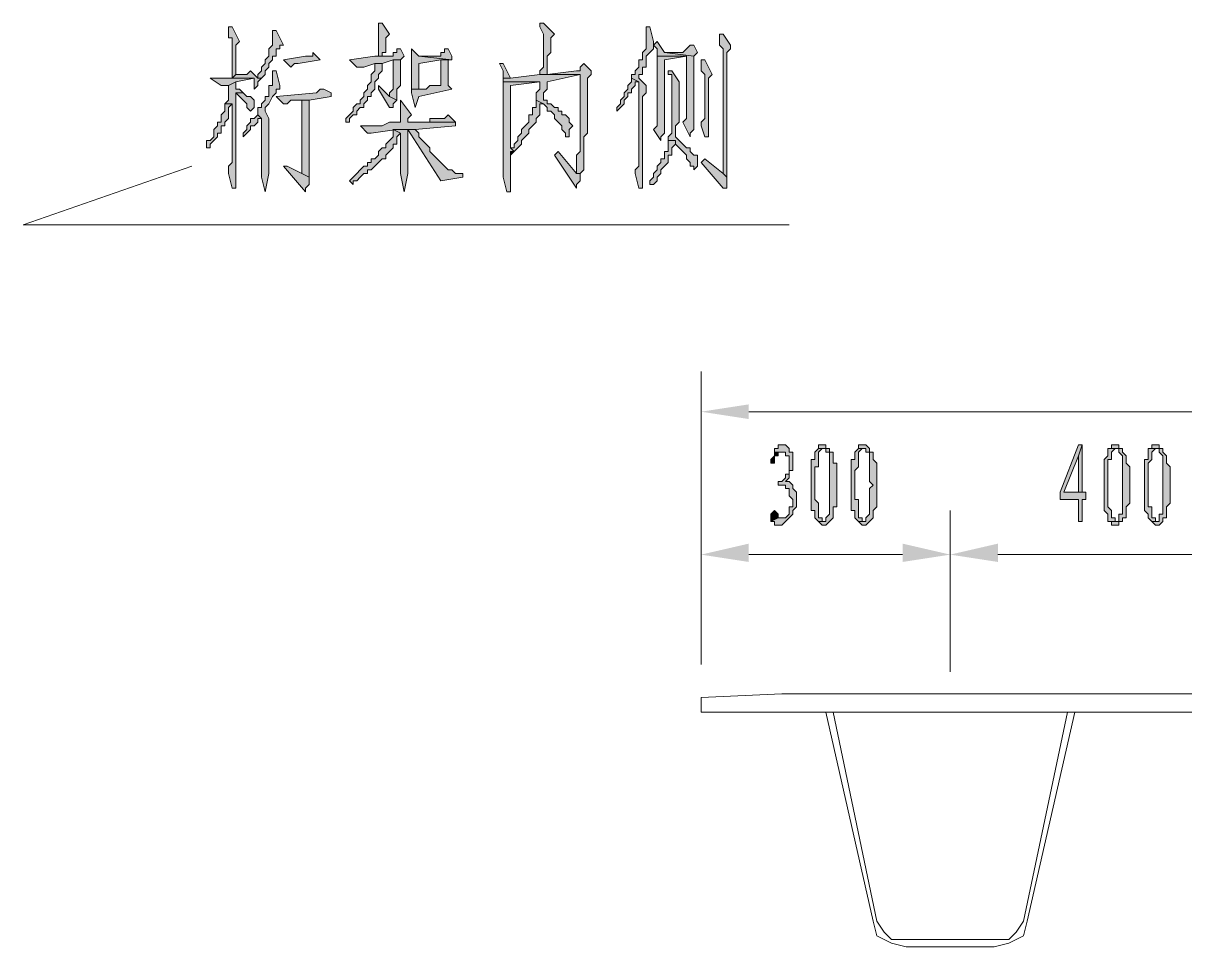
# Model space of a CAD drawing. Header units: millimetres. Extents: x 6 to 291, y 4 to 206.
# Drawn here: x 39.75 to 53.17, y 46.06 to 56.73 of the extents above; entities that cross this region are included whole.
import ezdxf

# ---------------------------------------------------------------- set-up
doc = ezdxf.new("R2010")
doc.units = ezdxf.units.MM
doc.layers.add('C00-00-00', color=7, linetype='Continuous')

msp = doc.modelspace()

# ---------------------------------------------------------------- hatches: boundary and pattern name
at = {"layer": 'C00-00-00'}
h = msp.add_hatch(color=256, dxfattribs=at)
h.dxf.hatch_style = 2
h.paths.add_polyline_path([(42.164, 56.684331), (42.121667, 56.684331), (42.121667, 56.641997), (42.121667, 56.599664), (42.121667, 56.557331), (42.164, 56.557331), (42.164, 56.091664), (42.206334, 56.133997), (42.206334, 56.472664), (42.248667, 56.514997)])
h = msp.add_hatch(color=256, dxfattribs=at)
h.dxf.hatch_style = 2
h.paths.add_polyline_path([(42.672, 56.642004), (42.629666, 56.642004), (42.629666, 56.599671), (42.629666, 56.515004), (42.629666, 56.472671), (42.587333, 56.430338), (42.587333, 56.388004), (42.587333, 56.345671), (42.545, 56.303338), (42.545, 56.261004), (42.502666, 56.218671), (42.502666, 56.176338), (42.460333, 56.134004), (42.460333, 56.091671), (42.502666, 56.091671), (42.545, 56.134004), (42.545, 56.176338), (42.587333, 56.218671), (42.587333, 56.261004), (42.629666, 56.303338), (42.629666, 56.345671), (42.672, 56.345671), (42.672, 56.388004), (42.672, 56.430338), (42.714333, 56.430338), (42.714333, 56.472671), (42.756666, 56.472671)])
h = msp.add_hatch(color=256, dxfattribs=at)
h.dxf.hatch_style = 2
h.paths.add_polyline_path([(43.899666, 56.726673), (43.857333, 56.726673), (43.857333, 56.68434), (43.857333, 56.515006), (43.857333, 56.345673), (43.814999, 56.345673), (43.899666, 56.345673), (43.899666, 56.388006), (43.941999, 56.388006), (43.941999, 56.55734), (43.984333, 56.599673)])
h = msp.add_hatch(color=256, dxfattribs=at)
h.dxf.hatch_style = 2
h.paths.add_polyline_path([(45.762335, 56.726673), (45.720002, 56.726673), (45.720002, 56.68434), (45.762335, 56.599673), (45.762335, 56.218673), (45.720002, 56.17634), (45.720002, 56.134006), (45.804669, 56.134006), (45.804669, 56.345673), (45.847002, 56.388006), (45.847002, 56.43034), (45.847002, 56.472673), (45.847002, 56.515006), (45.847002, 56.55734), (45.889335, 56.599673)])
h = msp.add_hatch(color=256, dxfattribs=at)
h.dxf.hatch_style = 2
h.paths.add_polyline_path([(46.990002, 56.684331), (46.947668, 56.684331), (46.947668, 56.641997), (46.947668, 56.514997), (46.947668, 56.472664), (46.947668, 56.430331), (46.905335, 56.387997), (46.905335, 56.345664), (46.905335, 56.303331), (46.863002, 56.303331), (46.863002, 56.260997), (46.863002, 56.218664), (46.820668, 56.176331), (46.820668, 56.133997), (46.778335, 56.133997), (46.778335, 56.091664), (46.863002, 56.049331), (46.863002, 55.964664), (46.863002, 55.075664), (46.820668, 55.033331), (46.820668, 54.990997), (46.863002, 54.821664), (46.905335, 54.821664), (46.905335, 54.863997), (46.905335, 55.879997), (46.947668, 55.922331), (46.947668, 55.964664), (46.947668, 56.006997), (46.863002, 56.091664), (46.863002, 56.133997), (46.905335, 56.133997), (46.905335, 56.176331), (46.905335, 56.218664), (46.947668, 56.218664), (46.947668, 56.260997), (46.947668, 56.345664), (46.990002, 56.387997), (47.032335, 56.430331), (47.032335, 56.472664), (47.032335, 56.514997)])
h = msp.add_hatch(color=256, dxfattribs=at)
h.dxf.hatch_style = 2
h.paths.add_polyline_path([(47.074666, 56.51501), (47.032333, 56.472676), (47.074666, 56.430343), (47.074666, 56.38801), (47.074666, 56.345676), (47.413333, 56.345676), (47.413333, 56.303343), (47.413333, 55.62601), (47.370999, 55.583676), (47.455666, 55.414343), (47.455666, 55.456676), (47.497999, 55.49901), (47.497999, 56.345676), (47.159333, 56.38801)])
h = msp.add_hatch(color=256, dxfattribs=at)
h.dxf.hatch_style = 2
h.paths.add_polyline_path([(47.836667, 56.599662), (47.794334, 56.599662), (47.794334, 56.472662), (47.836667, 56.430329), (47.836667, 54.990995), (47.879001, 54.948662), (47.879001, 55.541329), (47.879001, 55.625995), (47.879001, 56.387995), (47.921334, 56.430329), (47.921334, 56.472662)])
h = msp.add_hatch(color=256, dxfattribs=at)
h.dxf.hatch_style = 2
h.paths.add_polyline_path([(43.095335, 56.387999), (43.095335, 56.345665), (43.053001, 56.345665), (43.010668, 56.345665), (42.756668, 56.303332), (42.841335, 56.218665), (42.883668, 56.260999), (42.926001, 56.260999), (43.180001, 56.303332)])
h = msp.add_hatch(color=256, dxfattribs=at)
h.dxf.hatch_style = 2
h.paths.add_polyline_path([(44.111334, 56.430341), (44.069, 56.430341), (44.069, 56.388008), (44.026667, 56.388008), (44.026667, 56.345674), (43.899667, 56.345674), (43.815, 56.345674), (43.518667, 56.303341), (43.603334, 56.218674), (43.645667, 56.218674), (43.688, 56.218674), (43.815, 56.261008), (43.899667, 56.261008), (44.026667, 56.303341), (44.111334, 56.303341), (44.153667, 56.345674)])
h = msp.add_hatch(color=256, dxfattribs=at)
h.dxf.hatch_style = 2
h.paths.add_polyline_path([(44.238333, 56.430341), (44.238333, 56.388008), (44.238333, 56.345674), (44.238333, 56.303341), (44.238333, 55.964674), (44.322999, 55.964674), (44.322999, 56.261008), (44.576999, 56.303341), (44.661666, 56.303341), (44.703999, 56.303341), (44.322999, 56.345674)])
h = msp.add_hatch(color=256, dxfattribs=at)
h.dxf.hatch_style = 2
h.paths.add_polyline_path([(44.661667, 56.430341), (44.619334, 56.430341), (44.619334, 56.388008), (44.577001, 56.388008), (44.577001, 56.345674), (44.323001, 56.345674), (44.704001, 56.303341), (44.704001, 56.345674)])
h = msp.add_hatch(color=256, dxfattribs=at)
h.dxf.hatch_style = 2
h.paths.add_polyline_path([(47.498001, 56.472667), (47.455668, 56.472667), (47.413334, 56.430334), (47.371001, 56.388001), (47.159334, 56.388001), (47.498001, 56.345667), (47.540334, 56.388001)])
h = msp.add_hatch(color=256, dxfattribs=at)
h.dxf.hatch_style = 2
h.paths.add_polyline_path([(43.899666, 56.261004), (43.814999, 56.261004), (43.814999, 56.21867), (43.814999, 56.176337), (43.772666, 56.134004), (43.772666, 56.09167), (43.772666, 56.049337), (43.730333, 56.007004), (43.730333, 55.96467), (43.687999, 55.922337), (43.687999, 55.880004), (43.645666, 55.83767), (43.645666, 55.795337), (43.603333, 55.795337), (43.560999, 55.753004), (43.560999, 55.71067), (43.518666, 55.668337), (43.476333, 55.626004), (43.476333, 55.58367), (43.518666, 55.58367), (43.518666, 55.626004), (43.560999, 55.668337), (43.603333, 55.668337), (43.603333, 55.71067), (43.645666, 55.753004), (43.687999, 55.753004), (43.687999, 55.795337), (43.730333, 55.83767), (43.730333, 55.880004), (43.772666, 55.880004), (43.772666, 55.922337), (43.814999, 55.96467), (43.814999, 56.007004), (43.814999, 56.049337), (43.857333, 56.09167), (43.857333, 56.134004), (43.899666, 56.176337)])
h = msp.add_hatch(color=256, dxfattribs=at)
h.dxf.hatch_style = 2
h.paths.add_polyline_path([(44.111334, 56.30333), (44.026667, 56.30333), (44.026667, 56.04933), (44.026667, 55.964663), (43.984334, 55.92233), (43.984334, 55.879997), (44.069, 55.837663), (44.069, 55.879997), (44.069, 55.964663), (44.111334, 56.006997), (44.111334, 56.260997)])
h = msp.add_hatch(color=256, dxfattribs=at)
h.dxf.hatch_style = 2
h.paths.add_polyline_path([(44.661667, 56.30333), (44.577001, 56.30333), (44.577001, 56.006997), (44.534667, 56.006997), (44.450001, 56.006997), (44.407667, 55.964663), (44.238334, 55.964663), (44.238334, 55.92233), (44.280667, 55.752997), (44.323001, 55.879997), (44.704001, 55.964663), (44.661667, 56.006997), (44.661667, 56.218663), (44.661667, 56.260997)])
h = msp.add_hatch(color=256, dxfattribs=at)
h.dxf.hatch_style = 2
h.paths.add_polyline_path([(45.296666, 56.261004), (45.254331, 56.261004), (45.296666, 56.176335), (45.296666, 56.091666), (45.381334, 56.091666)])
h = msp.add_hatch(color=256, dxfattribs=at)
h.dxf.hatch_style = 2
h.paths.add_polyline_path([(46.228, 56.261004), (46.185667, 56.21867), (46.185667, 56.176337), (46.143334, 56.176337), (45.804667, 56.134004), (45.72, 56.134004), (46.185667, 56.134004), (46.185667, 55.58367), (46.185667, 55.541337), (46.185667, 55.414337), (46.185667, 55.245004), (46.143334, 55.20267), (46.143334, 55.07567), (46.143334, 55.033337), (46.143334, 54.991004), (46.185667, 54.991004), (46.228, 55.033337), (46.228, 55.118004), (46.228, 55.160337), (46.228, 55.414337), (46.270334, 55.45667), (46.270334, 56.09167), (46.312667, 56.134004), (46.312667, 56.176337)])
h = msp.add_hatch(color=256, dxfattribs=at)
h.dxf.hatch_style = 2
h.paths.add_polyline_path([(47.074666, 56.345672), (47.074666, 55.583672), (47.074666, 55.541339), (47.032333, 55.499006), (47.116999, 55.372006), (47.116999, 55.414339), (47.159333, 55.456672), (47.159333, 56.303339), (47.413333, 56.345672)])
h = msp.add_hatch(color=256, dxfattribs=at)
h.dxf.hatch_style = 2
h.paths.add_polyline_path([(47.625, 56.30333), (47.582667, 56.30333), (47.582667, 56.260997), (47.582667, 56.17633), (47.625, 56.133997), (47.625, 55.625997), (47.582667, 55.583663), (47.582667, 55.54133), (47.625, 55.41433), (47.667333, 55.41433), (47.667333, 55.456663), (47.667333, 55.498997), (47.667333, 55.54133), (47.667333, 56.091663), (47.709667, 56.133997)])
h = msp.add_hatch(color=256, dxfattribs=at)
h.dxf.hatch_style = 2
h.paths.add_polyline_path([(42.375668, 56.176335), (42.333334, 56.134002), (42.291001, 56.134002), (42.206334, 56.134002), (42.164001, 56.091669), (41.910001, 56.091669), (42.418001, 56.091669), (42.418001, 56.049335), (42.418001, 56.007002), (42.418001, 55.964669), (42.460334, 56.007002), (42.460334, 56.049335), (42.502668, 56.091669), (42.460334, 56.091669)])
h = msp.add_hatch(color=256, dxfattribs=at)
h.dxf.hatch_style = 2
h.paths.add_polyline_path([(42.672, 56.176335), (42.629666, 56.176335), (42.629666, 56.091669), (42.629666, 56.049335), (42.629666, 56.007002), (42.587333, 56.007002), (42.587333, 55.964669), (42.587333, 55.880002), (42.545, 55.880002), (42.545, 55.837669), (42.502666, 55.795335), (42.502666, 55.753002), (42.460333, 55.753002), (42.460333, 55.710669), (42.460333, 55.668335), (42.502666, 55.626002), (42.502666, 55.541335), (42.502666, 55.499002), (42.502666, 54.948669), (42.545, 54.779335), (42.587333, 54.991002), (42.587333, 55.583669), (42.587333, 55.626002), (42.545, 55.710669), (42.545, 55.753002), (42.587333, 55.795335), (42.629666, 55.880002), (42.672, 55.922335), (42.672, 55.964669), (42.714333, 55.964669), (42.714333, 56.007002)])
h = msp.add_hatch(color=256, dxfattribs=at)
h.dxf.hatch_style = 2
h.paths.add_polyline_path([(45.720001, 56.134009), (45.381334, 56.091675), (45.296667, 56.091675), (45.296667, 56.049342), (45.720001, 56.049342), (45.720001, 55.964675), (45.677667, 55.922342), (45.677667, 55.880009), (45.677667, 55.837675), (45.762334, 55.795342), (45.804667, 55.753009), (45.804667, 55.710675), (45.847001, 55.710675), (45.889334, 55.668342), (45.889334, 55.626009), (45.931667, 55.583675), (45.974001, 55.541342), (45.974001, 55.499009), (46.016334, 55.456675), (46.016334, 55.414342), (46.058667, 55.414342), (46.058667, 55.456675), (46.058667, 55.499009), (46.101001, 55.541342), (46.058667, 55.583675), (46.058667, 55.626009), (46.016334, 55.668342), (45.974001, 55.668342), (45.974001, 55.710675), (45.931667, 55.710675), (45.931667, 55.753009), (45.889334, 55.753009), (45.847001, 55.795342), (45.804667, 55.795342), (45.804667, 55.837675), (45.762334, 55.837675), (45.762334, 55.880009), (45.762334, 55.922342), (45.804667, 55.964675), (45.804667, 56.049342), (46.185667, 56.134009)])
h = msp.add_hatch(color=256, dxfattribs=at)
h.dxf.hatch_style = 2
h.paths.add_polyline_path([(47.243999, 56.176335), (47.201666, 56.176335), (47.201666, 56.134002), (47.243999, 56.134002), (47.243999, 55.964669), (47.243999, 55.922335), (47.243999, 55.668335), (47.243999, 55.626002), (47.243999, 55.456669), (47.201666, 55.414335), (47.201666, 55.372002), (47.286333, 55.372002), (47.286333, 55.329669), (47.328666, 55.287335), (47.370999, 55.245002), (47.413333, 55.202669), (47.413333, 55.160335), (47.455666, 55.118002), (47.455666, 55.075669), (47.497999, 55.075669), (47.497999, 55.033335), (47.540333, 55.075669), (47.540333, 55.118002), (47.540333, 55.160335), (47.540333, 55.202669), (47.497999, 55.202669), (47.455666, 55.245002), (47.455666, 55.287335), (47.413333, 55.287335), (47.370999, 55.329669), (47.328666, 55.372002), (47.286333, 55.414335), (47.286333, 55.541335), (47.328666, 55.583669), (47.328666, 56.007002), (47.328666, 56.049335)])
h = msp.add_hatch(color=256, dxfattribs=at)
h.dxf.hatch_style = 2
h.paths.add_polyline_path([(41.909998, 56.091666), (42.036998, 56.007), (42.079332, 56.007), (42.121665, 56.007), (42.206332, 56.049333), (42.417998, 56.091666)])
h = msp.add_hatch(color=256, dxfattribs=at)
h.dxf.hatch_style = 2
h.paths.add_polyline_path([(42.206334, 56.04934), (42.121668, 56.007007), (42.121668, 55.964674), (42.121668, 55.880007), (42.121668, 55.837674), (42.079334, 55.79534), (42.164001, 55.79534), (42.164001, 55.753007), (42.164001, 55.118007), (42.121668, 55.075674), (42.121668, 55.03334), (42.121668, 54.991007), (42.164001, 54.821674), (42.206334, 54.821674), (42.206334, 55.03334), (42.206334, 55.92234), (42.291001, 55.92234), (42.248668, 55.964674), (42.206334, 55.964674)])
h = msp.add_hatch(color=256, dxfattribs=at)
h.dxf.hatch_style = 2
h.paths.add_polyline_path([(43.222334, 55.964672), (43.18, 55.964672), (43.137667, 55.922338), (42.672, 55.880005), (42.756667, 55.795338), (42.799, 55.795338), (42.841334, 55.837672), (42.883667, 55.837672), (42.968334, 55.837672), (43.053, 55.837672), (43.307, 55.880005), (43.307, 55.922338)])
h = msp.add_hatch(color=256, dxfattribs=at)
h.dxf.hatch_style = 2
h.paths.add_polyline_path([(43.857332, 56.006998), (43.857332, 55.964665), (43.984332, 55.752998), (44.026665, 55.752998), (44.026665, 55.795331), (44.068999, 55.837665), (43.984332, 55.879998)])
h = msp.add_hatch(color=256, dxfattribs=at)
h.dxf.hatch_style = 2
h.paths.add_polyline_path([(45.296666, 56.04934), (45.296666, 55.075674), (45.296666, 55.03334), (45.296666, 54.991007), (45.296666, 54.948674), (45.338999, 54.77934), (45.381333, 54.77934), (45.381333, 54.821674), (45.381333, 55.245007), (45.423666, 55.245007), (45.381333, 55.28734), (45.381333, 55.329674), (45.381333, 55.372007), (45.381333, 56.007007), (45.719999, 56.04934)])
h = msp.add_hatch(color=256, dxfattribs=at)
h.dxf.hatch_style = 2
h.paths.add_polyline_path([(46.778334, 56.091666), (46.778334, 56.049333), (46.736001, 56.007), (46.736001, 55.964666), (46.693667, 55.922333), (46.693667, 55.88), (46.651334, 55.837666), (46.651334, 55.795333), (46.609001, 55.753), (46.609001, 55.710666), (46.651334, 55.753), (46.693667, 55.795333), (46.693667, 55.837666), (46.736001, 55.88), (46.736001, 55.922333), (46.778334, 55.922333), (46.778334, 55.964666), (46.820667, 56.007), (46.820667, 56.049333), (46.863001, 56.049333)])
h = msp.add_hatch(color=256, dxfattribs=at)
h.dxf.hatch_style = 2
h.paths.add_polyline_path([(42.290999, 55.922329), (42.206332, 55.922329), (42.248666, 55.879996), (42.290999, 55.837663), (42.333332, 55.795329), (42.333332, 55.752996), (42.375666, 55.710663), (42.417999, 55.752996), (42.417999, 55.837663), (42.375666, 55.879996), (42.333332, 55.879996)])
h = msp.add_hatch(color=256, dxfattribs=at)
h.dxf.hatch_style = 2
h.paths.add_polyline_path([(43.053, 55.837677), (42.968334, 55.837677), (42.968334, 55.075677), (42.968334, 54.99101), (43.053, 54.948677)])
h = msp.add_hatch(color=256, dxfattribs=at)
h.dxf.hatch_style = 2
h.paths.add_polyline_path([(44.111334, 55.837677), (44.111334, 55.795343), (44.111334, 55.75301), (44.111334, 55.710677), (44.111334, 55.583677), (43.984334, 55.583677), (43.899667, 55.541343), (43.730334, 55.541343), (43.688, 55.541343), (43.645667, 55.541343), (43.730334, 55.456677), (43.772667, 55.456677), (44.069, 55.49901), (44.196, 55.49901), (44.280667, 55.49901), (44.746334, 55.541343), (44.746334, 55.583677), (44.196, 55.583677), (44.196, 55.62601), (44.238334, 55.668343)])
h = msp.add_hatch(color=256, dxfattribs=at)
h.dxf.hatch_style = 2
h.paths.add_polyline_path([(45.677666, 55.837677), (45.677666, 55.75301), (45.635333, 55.75301), (45.635333, 55.710677), (45.635333, 55.668343), (45.593, 55.668343), (45.593, 55.62601), (45.593, 55.583677), (45.550666, 55.541343), (45.508333, 55.49901), (45.508333, 55.456677), (45.466, 55.414343), (45.466, 55.37201), (45.423666, 55.329677), (45.423666, 55.287343), (45.381333, 55.287343), (45.423666, 55.24501), (45.466, 55.287343), (45.508333, 55.329677), (45.508333, 55.37201), (45.550666, 55.414343), (45.593, 55.456677), (45.593, 55.49901), (45.635333, 55.541343), (45.677666, 55.583677), (45.677666, 55.62601), (45.72, 55.668343), (45.72, 55.710677), (45.72, 55.795343), (45.762333, 55.795343)])
h = msp.add_hatch(color=256, dxfattribs=at)
h.dxf.hatch_style = 2
h.paths.add_polyline_path([(42.079331, 55.795334), (42.079331, 55.753001), (42.079331, 55.710668), (42.036998, 55.668334), (42.036998, 55.626001), (42.036998, 55.583668), (41.994665, 55.583668), (41.994665, 55.541334), (41.952331, 55.499001), (41.952331, 55.456668), (41.952331, 55.414334), (41.909998, 55.372001), (41.867665, 55.372001), (41.867665, 55.287334), (41.909998, 55.287334), (41.909998, 55.329668), (41.952331, 55.372001), (41.994665, 55.414334), (41.994665, 55.456668), (42.036998, 55.456668), (42.036998, 55.499001), (42.036998, 55.541334), (42.079331, 55.541334), (42.079331, 55.583668), (42.121665, 55.626001), (42.121665, 55.668334), (42.121665, 55.710668), (42.121665, 55.753001), (42.163998, 55.795334)])
h = msp.add_hatch(color=256, dxfattribs=at)
h.dxf.hatch_style = 2
h.paths.add_polyline_path([(42.460332, 55.66834), (42.417999, 55.626006), (42.375666, 55.626006), (42.375666, 55.583673), (42.333332, 55.54134), (42.333332, 55.499006), (42.290999, 55.456673), (42.290999, 55.41434), (42.333332, 55.456673), (42.375666, 55.499006), (42.375666, 55.54134), (42.417999, 55.54134), (42.460332, 55.583673), (42.460332, 55.626006), (42.502666, 55.626006)])
h = msp.add_hatch(color=256, dxfattribs=at)
h.dxf.hatch_style = 2
h.paths.add_polyline_path([(44.661667, 55.66834), (44.619334, 55.626006), (44.450001, 55.626006), (44.450001, 55.583673), (44.238334, 55.583673), (44.196001, 55.583673), (44.746334, 55.583673)])
h = msp.add_hatch(color=256, dxfattribs=at)
h.dxf.hatch_style = 2
h.paths.add_polyline_path([(44.026665, 55.499002), (44.026665, 55.456669), (44.026665, 55.414336), (43.984332, 55.372002), (43.941998, 55.329669), (43.941998, 55.287336), (43.899665, 55.287336), (43.857332, 55.245002), (43.857332, 55.202669), (43.814998, 55.160336), (43.772665, 55.160336), (43.772665, 55.118002), (43.730332, 55.118002), (43.730332, 55.075669), (43.687998, 55.075669), (43.645665, 55.033336), (43.603332, 54.991002), (43.560998, 54.948669), (43.518665, 54.906336), (43.560998, 54.864002), (43.560998, 54.906336), (43.603332, 54.906336), (43.645665, 54.948669), (43.687998, 54.991002), (43.730332, 54.991002), (43.730332, 55.033336), (43.772665, 55.033336), (43.814998, 55.075669), (43.857332, 55.118002), (43.899665, 55.160336), (43.941998, 55.160336), (43.941998, 55.202669), (43.984332, 55.245002), (44.026665, 55.287336), (44.026665, 55.329669), (44.068998, 55.329669), (44.068998, 55.372002), (44.068998, 55.414336), (44.111332, 55.456669)])
h = msp.add_hatch(color=256, dxfattribs=at)
h.dxf.hatch_style = 2
h.paths.add_polyline_path([(44.195998, 55.499002), (44.068998, 55.499002), (44.026665, 55.499002), (44.111331, 55.456669), (44.111331, 55.033336), (44.111331, 54.991002), (44.153665, 54.779336), (44.195998, 54.991002), (44.195998, 55.372002), (44.195998, 55.414336)])
h = msp.add_hatch(color=256, dxfattribs=at)
h.dxf.hatch_style = 2
h.paths.add_polyline_path([(44.280667, 55.499002), (44.196, 55.499002), (44.577, 54.906336), (44.831, 54.948669), (44.831, 54.991002), (44.788667, 54.991002), (44.746334, 54.991002), (44.704, 55.033336), (44.661667, 55.033336), (44.619334, 55.075669), (44.577, 55.118002), (44.534667, 55.160336), (44.492334, 55.202669), (44.45, 55.245002), (44.45, 55.287336), (44.407667, 55.329669), (44.365334, 55.372002), (44.323, 55.414336), (44.323, 55.456669)])
h = msp.add_hatch(color=256, dxfattribs=at)
h.dxf.hatch_style = 2
h.paths.add_polyline_path([(47.201665, 55.372008), (47.201665, 55.329674), (47.201665, 55.245008), (47.159332, 55.245008), (47.159332, 55.202674), (47.159332, 55.160341), (47.116998, 55.160341), (47.116998, 55.118008), (47.074665, 55.075674), (47.074665, 55.033341), (47.032332, 54.991008), (47.032332, 54.948674), (46.989998, 54.906341), (46.989998, 54.864008), (47.032332, 54.864008), (47.074665, 54.906341), (47.074665, 54.948674), (47.116998, 54.991008), (47.116998, 55.033341), (47.159332, 55.075674), (47.201665, 55.118008), (47.201665, 55.160341), (47.201665, 55.202674), (47.243998, 55.202674), (47.243998, 55.245008), (47.243998, 55.287341), (47.286332, 55.329674), (47.286332, 55.372008)])
h = msp.add_hatch(color=256, dxfattribs=at)
h.dxf.hatch_style = 2
h.paths.add_polyline_path([(45.423665, 55.244997), (45.381334, 55.244997), (45.381334, 55.20267)])
h = msp.add_hatch(color=256, dxfattribs=at)
h.dxf.hatch_style = 2
h.paths.add_polyline_path([(45.931668, 55.244997), (45.889335, 55.202663), (46.143335, 54.821663), (46.143335, 54.863997), (46.185668, 54.90633), (46.185668, 54.948663), (46.185668, 54.990997), (46.143335, 54.990997)])
h = msp.add_hatch(color=256, dxfattribs=at)
h.dxf.hatch_style = 2
h.paths.add_polyline_path([(47.625, 55.160328), (47.582667, 55.117995), (47.836667, 54.821661), (47.879, 54.821661), (47.879, 54.863995), (47.879, 54.948661), (47.836667, 54.990995)])
h = msp.add_hatch(color=256, dxfattribs=at)
h.dxf.hatch_style = 2
h.paths.add_polyline_path([(42.798999, 55.075675), (42.756665, 55.075675), (43.010665, 54.779342), (43.010665, 54.821675), (43.052999, 54.864009), (43.052999, 54.948675), (42.968332, 54.991009)])
h = msp.add_hatch(color=256, dxfattribs=at)
h.dxf.hatch_style = 2
h.paths.add_polyline_path([(48.132999, 52.324002), (48.132999, 52.154665), (47.582666, 52.239334)])
h = msp.add_hatch(color=256, dxfattribs=at)
h.dxf.hatch_style = 2
h.paths.add_polyline_path([(48.514, 51.858333), (48.471667, 51.858333), (48.471667, 51.816), (48.429334, 51.816), (48.429334, 51.773666), (48.514, 51.773666), (48.556334, 51.773666), (48.556334, 51.731333), (48.598667, 51.731333), (48.598667, 51.519666), (48.556334, 51.519666), (48.556334, 51.477333), (48.514, 51.435), (48.471667, 51.435), (48.471667, 51.392666), (48.514, 51.392666), (48.556334, 51.392666), (48.556334, 51.350333), (48.598667, 51.350333), (48.598667, 51.308), (48.598667, 51.265666), (48.641, 51.223333), (48.641, 51.138666), (48.598667, 51.138666), (48.598667, 51.054), (48.556334, 51.011666), (48.471667, 51.011666), (48.387, 50.969333), (48.429334, 50.969333), (48.429334, 50.927), (48.514, 50.927), (48.556334, 50.969333), (48.598667, 51.011666), (48.641, 51.054), (48.641, 51.096333), (48.683334, 51.138666), (48.683334, 51.308), (48.641, 51.350333), (48.641, 51.392666), (48.598667, 51.435), (48.556334, 51.435), (48.598667, 51.477333), (48.598667, 51.519666), (48.598667, 51.562), (48.641, 51.562), (48.641, 51.604333), (48.641, 51.646666), (48.641, 51.689), (48.641, 51.731333), (48.641, 51.773666), (48.598667, 51.773666), (48.598667, 51.816), (48.556334, 51.858333)])
h = msp.add_hatch(color=256, dxfattribs=at)
h.dxf.hatch_style = 2
h.paths.add_polyline_path([(48.937335, 51.816007), (48.895002, 51.773674), (48.895002, 51.73134), (48.895002, 51.689007), (48.852669, 51.689007), (48.852669, 51.60434), (48.852669, 51.562007), (48.852669, 51.22334), (48.852669, 51.181007), (48.852669, 51.138674), (48.852669, 51.09634), (48.895002, 51.09634), (48.895002, 51.054007), (48.895002, 51.011674), (48.937335, 50.96934), (48.979669, 50.96934), (48.979669, 51.011674), (48.937335, 51.011674), (48.937335, 51.054007), (48.937335, 51.09634), (48.937335, 51.181007), (48.895002, 51.22334), (48.895002, 51.60434), (48.937335, 51.60434), (48.937335, 51.73134), (48.937335, 51.773674), (48.979669, 51.816007)])
h = msp.add_hatch(color=256, dxfattribs=at)
h.dxf.hatch_style = 2
h.paths.add_polyline_path([(48.979665, 51.858333), (48.937332, 51.858333), (48.937332, 51.816), (48.979665, 51.816), (49.021999, 51.816), (49.021999, 51.773666), (49.064332, 51.773666), (49.064332, 51.689), (49.064332, 51.392666), (49.064332, 51.096333), (49.064332, 51.054), (49.021999, 51.011666), (49.021999, 50.969333), (48.979665, 50.969333), (48.937332, 50.969333), (48.979665, 50.927), (49.021999, 50.927), (49.064332, 50.969333), (49.106665, 51.011666), (49.106665, 51.054), (49.106665, 51.138666), (49.148999, 51.138666), (49.148999, 51.265666), (49.148999, 51.308), (49.148999, 51.477333), (49.148999, 51.519666), (49.148999, 51.646666), (49.106665, 51.646666), (49.106665, 51.731333), (49.106665, 51.773666), (49.064332, 51.773666), (49.064332, 51.816), (49.021999, 51.816), (49.021999, 51.858333)])
h = msp.add_hatch(color=256, dxfattribs=at)
h.dxf.hatch_style = 2
h.paths.add_polyline_path([(49.403, 51.816007), (49.360667, 51.773674), (49.360667, 51.73134), (49.360667, 51.689007), (49.318334, 51.689007), (49.318334, 51.562007), (49.318334, 51.22334), (49.318334, 51.181007), (49.318334, 51.138674), (49.318334, 51.09634), (49.360667, 51.09634), (49.360667, 51.054007), (49.360667, 51.011674), (49.403, 50.96934), (49.445334, 50.96934), (49.445334, 51.011674), (49.403, 51.011674), (49.403, 51.054007), (49.403, 51.09634), (49.403, 51.22334), (49.360667, 51.22334), (49.360667, 51.562007), (49.403, 51.60434), (49.403, 51.73134), (49.403, 51.773674), (49.445334, 51.816007)])
h = msp.add_hatch(color=256, dxfattribs=at)
h.dxf.hatch_style = 2
h.paths.add_polyline_path([(49.445335, 51.858333), (49.403001, 51.858333), (49.403001, 51.816), (49.445335, 51.816), (49.487668, 51.816), (49.487668, 51.773666), (49.530001, 51.773666), (49.530001, 51.689), (49.530001, 51.435), (49.572335, 51.392666), (49.530001, 51.350333), (49.530001, 51.096333), (49.530001, 51.054), (49.487668, 51.011666), (49.487668, 50.969333), (49.445335, 50.969333), (49.403001, 50.969333), (49.445335, 50.927), (49.487668, 50.927), (49.530001, 50.969333), (49.572335, 51.011666), (49.572335, 51.054), (49.572335, 51.096333), (49.614668, 51.138666), (49.614668, 51.223333), (49.614668, 51.265666), (49.614668, 51.519666), (49.614668, 51.646666), (49.572335, 51.689), (49.572335, 51.731333), (49.572335, 51.773666), (49.530001, 51.773666), (49.530001, 51.816), (49.487668, 51.858333)])
h = msp.add_hatch(color=256, dxfattribs=at)
h.dxf.hatch_style = 2
h.paths.add_polyline_path([(51.985332, 51.858333), (51.942999, 51.858333), (51.731332, 51.308), (51.731332, 51.223333), (51.942999, 51.223333), (51.942999, 50.969333), (51.985332, 50.969333), (51.985332, 51.223333), (52.027666, 51.223333), (52.027666, 51.308), (51.985332, 51.308), (51.773666, 51.308), (51.942999, 51.731333)])
h = msp.add_hatch(color=256, dxfattribs=at)
h.dxf.hatch_style = 2
h.paths.add_polyline_path([(51.985332, 51.858333), (51.943002, 51.731338), (51.943002, 51.307995), (51.773665, 51.307995), (51.985332, 51.307995)])
h = msp.add_hatch(color=256, dxfattribs=at)
h.dxf.hatch_style = 2
h.paths.add_polyline_path([(52.323999, 51.816007), (52.281665, 51.816007), (52.281665, 51.773674), (52.281665, 51.73134), (52.239332, 51.689007), (52.239332, 51.646674), (52.239332, 51.60434), (52.239332, 51.181007), (52.239332, 51.138674), (52.239332, 51.09634), (52.281665, 51.054007), (52.281665, 51.011674), (52.281665, 50.96934), (52.366332, 50.96934), (52.366332, 51.011674), (52.323999, 51.011674), (52.323999, 51.054007), (52.323999, 51.09634), (52.281665, 51.138674), (52.281665, 51.689007), (52.323999, 51.689007), (52.323999, 51.73134), (52.323999, 51.773674), (52.366332, 51.816007)])
h = msp.add_hatch(color=256, dxfattribs=at)
h.dxf.hatch_style = 2
h.paths.add_polyline_path([(52.366333, 51.858333), (52.323999, 51.858333), (52.323999, 51.816), (52.366333, 51.816), (52.408666, 51.816), (52.408666, 51.773666), (52.450999, 51.731333), (52.450999, 51.646666), (52.450999, 51.392666), (52.450999, 51.138666), (52.450999, 51.054), (52.408666, 51.054), (52.408666, 51.011666), (52.408666, 50.969333), (52.366333, 50.969333), (52.281666, 50.969333), (52.323999, 50.969333), (52.323999, 50.927), (52.408666, 50.927), (52.408666, 50.969333), (52.450999, 50.969333), (52.450999, 51.011666), (52.493333, 51.011666), (52.493333, 51.054), (52.493333, 51.096333), (52.493333, 51.138666), (52.535666, 51.181), (52.535666, 51.604333), (52.493333, 51.646666), (52.493333, 51.689), (52.493333, 51.731333), (52.450999, 51.773666), (52.450999, 51.816), (52.408666, 51.816), (52.408666, 51.858333)])
h = msp.add_hatch(color=256, dxfattribs=at)
h.dxf.hatch_style = 2
h.paths.add_polyline_path([(52.789668, 51.816007), (52.747334, 51.816007), (52.747334, 51.773674), (52.747334, 51.73134), (52.747334, 51.689007), (52.705001, 51.689007), (52.705001, 51.60434), (52.705001, 51.181007), (52.705001, 51.138674), (52.705001, 51.09634), (52.747334, 51.054007), (52.747334, 51.011674), (52.789668, 50.96934), (52.832001, 50.96934), (52.832001, 51.011674), (52.789668, 51.011674), (52.789668, 51.054007), (52.789668, 51.138674), (52.747334, 51.138674), (52.747334, 51.646674), (52.789668, 51.689007), (52.789668, 51.73134), (52.789668, 51.773674), (52.832001, 51.816007)])
h = msp.add_hatch(color=256, dxfattribs=at)
h.dxf.hatch_style = 2
h.paths.add_polyline_path([(52.831998, 51.858333), (52.789665, 51.858333), (52.789665, 51.816), (52.831998, 51.816), (52.874331, 51.816), (52.874331, 51.773666), (52.916665, 51.731333), (52.916665, 51.689), (52.916665, 51.646666), (52.916665, 51.392666), (52.916665, 51.138666), (52.916665, 51.054), (52.874331, 51.054), (52.874331, 51.011666), (52.874331, 50.969333), (52.831998, 50.969333), (52.789665, 50.969333), (52.831998, 50.927), (52.874331, 50.927), (52.916665, 50.969333), (52.916665, 51.011666), (52.958998, 51.011666), (52.958998, 51.054), (52.958998, 51.096333), (52.958998, 51.138666), (53.001331, 51.181), (53.001331, 51.604333), (52.958998, 51.646666), (52.958998, 51.689), (52.958998, 51.731333), (52.916665, 51.773666), (52.916665, 51.816), (52.874331, 51.816), (52.874331, 51.858333)])
h = msp.add_hatch(color=256, dxfattribs=at)
h.dxf.hatch_style = 2
h.paths.add_polyline_path([(48.429331, 51.773665), (48.429331, 51.731331), (48.386998, 51.688998), (48.386998, 51.646665), (48.429331, 51.646665), (48.429331, 51.688998), (48.429331, 51.731331), (48.471665, 51.731331), (48.471665, 51.773665), (48.513998, 51.773665)])
h = msp.add_hatch(color=256, dxfattribs=at)
h.dxf.hatch_style = 2
h.paths.add_polyline_path([(48.429331, 51.096332), (48.386998, 51.053999), (48.386998, 51.011665), (48.386998, 50.969332), (48.471665, 51.011665), (48.471665, 51.053999)])
h = msp.add_hatch(color=256, dxfattribs=at)
h.dxf.hatch_style = 2
h.paths.add_polyline_path([(48.132999, 50.715331), (48.132999, 50.503668), (47.582666, 50.588336)])
h = msp.add_hatch(color=256, dxfattribs=at)
h.dxf.hatch_style = 2
h.paths.add_polyline_path([(49.911, 50.715331), (49.911, 50.503668), (50.461334, 50.588336)])
h = msp.add_hatch(color=256, dxfattribs=at)
h.dxf.hatch_style = 2
h.paths.add_polyline_path([(51.011667, 50.715331), (51.011667, 50.503668), (50.461334, 50.588336)])

# ---------------------------------------------------------------- linework, layer by layer
at = {"layer": 'C00-00-00', "lineweight": 13}
for points in [[(42.164, 56.684331), (42.121667, 56.684331), (42.121667, 56.641997), (42.121667, 56.599664), (42.121667, 56.557331), (42.164, 56.557331), (42.164, 56.091664), (42.206334, 56.133997), (42.206334, 56.472664), (42.248667, 56.514997)], [(42.672, 56.642004), (42.629666, 56.642004), (42.629666, 56.599671), (42.629666, 56.515004), (42.629666, 56.472671), (42.587333, 56.430338), (42.587333, 56.388004), (42.587333, 56.345671), (42.545, 56.303338), (42.545, 56.261004), (42.502666, 56.218671), (42.502666, 56.176338), (42.460333, 56.134004), (42.460333, 56.091671), (42.502666, 56.091671), (42.545, 56.134004), (42.545, 56.176338), (42.587333, 56.218671), (42.587333, 56.261004), (42.629666, 56.303338), (42.629666, 56.345671), (42.672, 56.345671), (42.672, 56.388004), (42.672, 56.430338), (42.714333, 56.430338), (42.714333, 56.472671), (42.756666, 56.472671)], [(43.899666, 56.726673), (43.857333, 56.726673), (43.857333, 56.68434), (43.857333, 56.515006), (43.857333, 56.345673), (43.814999, 56.345673), (43.899666, 56.345673), (43.899666, 56.388006), (43.941999, 56.388006), (43.941999, 56.55734), (43.984333, 56.599673)], [(45.762335, 56.726673), (45.720002, 56.726673), (45.720002, 56.68434), (45.762335, 56.599673), (45.762335, 56.218673), (45.720002, 56.17634), (45.720002, 56.134006), (45.804669, 56.134006), (45.804669, 56.345673), (45.847002, 56.388006), (45.847002, 56.43034), (45.847002, 56.472673), (45.847002, 56.515006), (45.847002, 56.55734), (45.889335, 56.599673)], [(46.990002, 56.684331), (46.947668, 56.684331), (46.947668, 56.641997), (46.947668, 56.514997), (46.947668, 56.472664), (46.947668, 56.430331), (46.905335, 56.387997), (46.905335, 56.345664), (46.905335, 56.303331), (46.863002, 56.303331), (46.863002, 56.260997), (46.863002, 56.218664), (46.820668, 56.176331), (46.820668, 56.133997), (46.778335, 56.133997), (46.778335, 56.091664), (46.863002, 56.049331), (46.863002, 55.964664), (46.863002, 55.075664), (46.820668, 55.033331), (46.820668, 54.990997), (46.863002, 54.821664), (46.905335, 54.821664), (46.905335, 54.863997), (46.905335, 55.879997), (46.947668, 55.922331), (46.947668, 55.964664), (46.947668, 56.006997), (46.863002, 56.091664), (46.863002, 56.133997), (46.905335, 56.133997), (46.905335, 56.176331), (46.905335, 56.218664), (46.947668, 56.218664), (46.947668, 56.260997), (46.947668, 56.345664), (46.990002, 56.387997), (47.032335, 56.430331), (47.032335, 56.472664), (47.032335, 56.514997)], [(47.074666, 56.51501), (47.032333, 56.472676), (47.074666, 56.430343), (47.074666, 56.38801), (47.074666, 56.345676), (47.413333, 56.345676), (47.413333, 56.303343), (47.413333, 55.62601), (47.370999, 55.583676), (47.455666, 55.414343), (47.455666, 55.456676), (47.497999, 55.49901), (47.497999, 56.345676), (47.159333, 56.38801)], [(47.836667, 56.599662), (47.794334, 56.599662), (47.794334, 56.472662), (47.836667, 56.430329), (47.836667, 54.990995), (47.879001, 54.948662), (47.879001, 55.541329), (47.879001, 55.625995), (47.879001, 56.387995), (47.921334, 56.430329), (47.921334, 56.472662)], [(43.095335, 56.387999), (43.095335, 56.345665), (43.053001, 56.345665), (43.010668, 56.345665), (42.756668, 56.303332), (42.841335, 56.218665), (42.883668, 56.260999), (42.926001, 56.260999), (43.180001, 56.303332)], [(44.111334, 56.430341), (44.069, 56.430341), (44.069, 56.388008), (44.026667, 56.388008), (44.026667, 56.345674), (43.899667, 56.345674), (43.815, 56.345674), (43.518667, 56.303341), (43.603334, 56.218674), (43.645667, 56.218674), (43.688, 56.218674), (43.815, 56.261008), (43.899667, 56.261008), (44.026667, 56.303341), (44.111334, 56.303341), (44.153667, 56.345674)], [(44.238333, 56.430341), (44.238333, 56.388008), (44.238333, 56.345674), (44.238333, 56.303341), (44.238333, 55.964674), (44.322999, 55.964674), (44.322999, 56.261008), (44.576999, 56.303341), (44.661666, 56.303341), (44.703999, 56.303341), (44.322999, 56.345674)], [(44.661667, 56.430341), (44.619334, 56.430341), (44.619334, 56.388008), (44.577001, 56.388008), (44.577001, 56.345674), (44.323001, 56.345674), (44.704001, 56.303341), (44.704001, 56.345674)], [(47.498001, 56.472667), (47.455668, 56.472667), (47.413334, 56.430334), (47.371001, 56.388001), (47.159334, 56.388001), (47.498001, 56.345667), (47.540334, 56.388001)], [(43.899666, 56.261004), (43.814999, 56.261004), (43.814999, 56.21867), (43.814999, 56.176337), (43.772666, 56.134004), (43.772666, 56.09167), (43.772666, 56.049337), (43.730333, 56.007004), (43.730333, 55.96467), (43.687999, 55.922337), (43.687999, 55.880004), (43.645666, 55.83767), (43.645666, 55.795337), (43.603333, 55.795337), (43.560999, 55.753004), (43.560999, 55.71067), (43.518666, 55.668337), (43.476333, 55.626004), (43.476333, 55.58367), (43.518666, 55.58367), (43.518666, 55.626004), (43.560999, 55.668337), (43.603333, 55.668337), (43.603333, 55.71067), (43.645666, 55.753004), (43.687999, 55.753004), (43.687999, 55.795337), (43.730333, 55.83767), (43.730333, 55.880004), (43.772666, 55.880004), (43.772666, 55.922337), (43.814999, 55.96467), (43.814999, 56.007004), (43.814999, 56.049337), (43.857333, 56.09167), (43.857333, 56.134004), (43.899666, 56.176337)], [(44.111334, 56.30333), (44.026667, 56.30333), (44.026667, 56.04933), (44.026667, 55.964663), (43.984334, 55.92233), (43.984334, 55.879997), (44.069, 55.837663), (44.069, 55.879997), (44.069, 55.964663), (44.111334, 56.006997), (44.111334, 56.260997)], [(44.661667, 56.30333), (44.577001, 56.30333), (44.577001, 56.006997), (44.534667, 56.006997), (44.450001, 56.006997), (44.407667, 55.964663), (44.238334, 55.964663), (44.238334, 55.92233), (44.280667, 55.752997), (44.323001, 55.879997), (44.704001, 55.964663), (44.661667, 56.006997), (44.661667, 56.218663), (44.661667, 56.260997)], [(45.296666, 56.261004), (45.254331, 56.261004), (45.296666, 56.176335), (45.296666, 56.091666), (45.381334, 56.091666)], [(46.228, 56.261004), (46.185667, 56.21867), (46.185667, 56.176337), (46.143334, 56.176337), (45.804667, 56.134004), (45.72, 56.134004), (46.185667, 56.134004), (46.185667, 55.58367), (46.185667, 55.541337), (46.185667, 55.414337), (46.185667, 55.245004), (46.143334, 55.20267), (46.143334, 55.07567), (46.143334, 55.033337), (46.143334, 54.991004), (46.185667, 54.991004), (46.228, 55.033337), (46.228, 55.118004), (46.228, 55.160337), (46.228, 55.414337), (46.270334, 55.45667), (46.270334, 56.09167), (46.312667, 56.134004), (46.312667, 56.176337)], [(47.074666, 56.345672), (47.074666, 55.583672), (47.074666, 55.541339), (47.032333, 55.499006), (47.116999, 55.372006), (47.116999, 55.414339), (47.159333, 55.456672), (47.159333, 56.303339), (47.413333, 56.345672)], [(47.625, 56.30333), (47.582667, 56.30333), (47.582667, 56.260997), (47.582667, 56.17633), (47.625, 56.133997), (47.625, 55.625997), (47.582667, 55.583663), (47.582667, 55.54133), (47.625, 55.41433), (47.667333, 55.41433), (47.667333, 55.456663), (47.667333, 55.498997), (47.667333, 55.54133), (47.667333, 56.091663), (47.709667, 56.133997)], [(42.375668, 56.176335), (42.333334, 56.134002), (42.291001, 56.134002), (42.206334, 56.134002), (42.164001, 56.091669), (41.910001, 56.091669), (42.418001, 56.091669), (42.418001, 56.049335), (42.418001, 56.007002), (42.418001, 55.964669), (42.460334, 56.007002), (42.460334, 56.049335), (42.502668, 56.091669), (42.460334, 56.091669)], [(42.672, 56.176335), (42.629666, 56.176335), (42.629666, 56.091669), (42.629666, 56.049335), (42.629666, 56.007002), (42.587333, 56.007002), (42.587333, 55.964669), (42.587333, 55.880002), (42.545, 55.880002), (42.545, 55.837669), (42.502666, 55.795335), (42.502666, 55.753002), (42.460333, 55.753002), (42.460333, 55.710669), (42.460333, 55.668335), (42.502666, 55.626002), (42.502666, 55.541335), (42.502666, 55.499002), (42.502666, 54.948669), (42.545, 54.779335), (42.587333, 54.991002), (42.587333, 55.583669), (42.587333, 55.626002), (42.545, 55.710669), (42.545, 55.753002), (42.587333, 55.795335), (42.629666, 55.880002), (42.672, 55.922335), (42.672, 55.964669), (42.714333, 55.964669), (42.714333, 56.007002)], [(45.720001, 56.134009), (45.381334, 56.091675), (45.296667, 56.091675), (45.296667, 56.049342), (45.720001, 56.049342), (45.720001, 55.964675), (45.677667, 55.922342), (45.677667, 55.880009), (45.677667, 55.837675), (45.762334, 55.795342), (45.804667, 55.753009), (45.804667, 55.710675), (45.847001, 55.710675), (45.889334, 55.668342), (45.889334, 55.626009), (45.931667, 55.583675), (45.974001, 55.541342), (45.974001, 55.499009), (46.016334, 55.456675), (46.016334, 55.414342), (46.058667, 55.414342), (46.058667, 55.456675), (46.058667, 55.499009), (46.101001, 55.541342), (46.058667, 55.583675), (46.058667, 55.626009), (46.016334, 55.668342), (45.974001, 55.668342), (45.974001, 55.710675), (45.931667, 55.710675), (45.931667, 55.753009), (45.889334, 55.753009), (45.847001, 55.795342), (45.804667, 55.795342), (45.804667, 55.837675), (45.762334, 55.837675), (45.762334, 55.880009), (45.762334, 55.922342), (45.804667, 55.964675), (45.804667, 56.049342), (46.185667, 56.134009)], [(47.243999, 56.176335), (47.201666, 56.176335), (47.201666, 56.134002), (47.243999, 56.134002), (47.243999, 55.964669), (47.243999, 55.922335), (47.243999, 55.668335), (47.243999, 55.626002), (47.243999, 55.456669), (47.201666, 55.414335), (47.201666, 55.372002), (47.286333, 55.372002), (47.286333, 55.329669), (47.328666, 55.287335), (47.370999, 55.245002), (47.413333, 55.202669), (47.413333, 55.160335), (47.455666, 55.118002), (47.455666, 55.075669), (47.497999, 55.075669), (47.497999, 55.033335), (47.540333, 55.075669), (47.540333, 55.118002), (47.540333, 55.160335), (47.540333, 55.202669), (47.497999, 55.202669), (47.455666, 55.245002), (47.455666, 55.287335), (47.413333, 55.287335), (47.370999, 55.329669), (47.328666, 55.372002), (47.286333, 55.414335), (47.286333, 55.541335), (47.328666, 55.583669), (47.328666, 56.007002), (47.328666, 56.049335)], [(41.909998, 56.091666), (42.036998, 56.007), (42.079332, 56.007), (42.121665, 56.007), (42.206332, 56.049333), (42.417998, 56.091666)], [(42.206334, 56.04934), (42.121668, 56.007007), (42.121668, 55.964674), (42.121668, 55.880007), (42.121668, 55.837674), (42.079334, 55.79534), (42.164001, 55.79534), (42.164001, 55.753007), (42.164001, 55.118007), (42.121668, 55.075674), (42.121668, 55.03334), (42.121668, 54.991007), (42.164001, 54.821674), (42.206334, 54.821674), (42.206334, 55.03334), (42.206334, 55.92234), (42.291001, 55.92234), (42.248668, 55.964674), (42.206334, 55.964674)], [(43.222334, 55.964672), (43.18, 55.964672), (43.137667, 55.922338), (42.672, 55.880005), (42.756667, 55.795338), (42.799, 55.795338), (42.841334, 55.837672), (42.883667, 55.837672), (42.968334, 55.837672), (43.053, 55.837672), (43.307, 55.880005), (43.307, 55.922338)], [(43.857332, 56.006998), (43.857332, 55.964665), (43.984332, 55.752998), (44.026665, 55.752998), (44.026665, 55.795331), (44.068999, 55.837665), (43.984332, 55.879998)], [(45.296666, 56.04934), (45.296666, 55.075674), (45.296666, 55.03334), (45.296666, 54.991007), (45.296666, 54.948674), (45.338999, 54.77934), (45.381333, 54.77934), (45.381333, 54.821674), (45.381333, 55.245007), (45.423666, 55.245007), (45.381333, 55.28734), (45.381333, 55.329674), (45.381333, 55.372007), (45.381333, 56.007007), (45.719999, 56.04934)], [(46.778334, 56.091666), (46.778334, 56.049333), (46.736001, 56.007), (46.736001, 55.964666), (46.693667, 55.922333), (46.693667, 55.88), (46.651334, 55.837666), (46.651334, 55.795333), (46.609001, 55.753), (46.609001, 55.710666), (46.651334, 55.753), (46.693667, 55.795333), (46.693667, 55.837666), (46.736001, 55.88), (46.736001, 55.922333), (46.778334, 55.922333), (46.778334, 55.964666), (46.820667, 56.007), (46.820667, 56.049333), (46.863001, 56.049333)], [(42.290999, 55.922329), (42.206332, 55.922329), (42.248666, 55.879996), (42.290999, 55.837663), (42.333332, 55.795329), (42.333332, 55.752996), (42.375666, 55.710663), (42.417999, 55.752996), (42.417999, 55.837663), (42.375666, 55.879996), (42.333332, 55.879996)], [(43.053, 55.837677), (42.968334, 55.837677), (42.968334, 55.075677), (42.968334, 54.99101), (43.053, 54.948677)], [(44.111334, 55.837677), (44.111334, 55.795343), (44.111334, 55.75301), (44.111334, 55.710677), (44.111334, 55.583677), (43.984334, 55.583677), (43.899667, 55.541343), (43.730334, 55.541343), (43.688, 55.541343), (43.645667, 55.541343), (43.730334, 55.456677), (43.772667, 55.456677), (44.069, 55.49901), (44.196, 55.49901), (44.280667, 55.49901), (44.746334, 55.541343), (44.746334, 55.583677), (44.196, 55.583677), (44.196, 55.62601), (44.238334, 55.668343)], [(45.677666, 55.837677), (45.677666, 55.75301), (45.635333, 55.75301), (45.635333, 55.710677), (45.635333, 55.668343), (45.593, 55.668343), (45.593, 55.62601), (45.593, 55.583677), (45.550666, 55.541343), (45.508333, 55.49901), (45.508333, 55.456677), (45.466, 55.414343), (45.466, 55.37201), (45.423666, 55.329677), (45.423666, 55.287343), (45.381333, 55.287343), (45.423666, 55.24501), (45.466, 55.287343), (45.508333, 55.329677), (45.508333, 55.37201), (45.550666, 55.414343), (45.593, 55.456677), (45.593, 55.49901), (45.635333, 55.541343), (45.677666, 55.583677), (45.677666, 55.62601), (45.72, 55.668343), (45.72, 55.710677), (45.72, 55.795343), (45.762333, 55.795343)], [(42.079331, 55.795334), (42.079331, 55.753001), (42.079331, 55.710668), (42.036998, 55.668334), (42.036998, 55.626001), (42.036998, 55.583668), (41.994665, 55.583668), (41.994665, 55.541334), (41.952331, 55.499001), (41.952331, 55.456668), (41.952331, 55.414334), (41.909998, 55.372001), (41.867665, 55.372001), (41.867665, 55.287334), (41.909998, 55.287334), (41.909998, 55.329668), (41.952331, 55.372001), (41.994665, 55.414334), (41.994665, 55.456668), (42.036998, 55.456668), (42.036998, 55.499001), (42.036998, 55.541334), (42.079331, 55.541334), (42.079331, 55.583668), (42.121665, 55.626001), (42.121665, 55.668334), (42.121665, 55.710668), (42.121665, 55.753001), (42.163998, 55.795334)], [(42.460332, 55.66834), (42.417999, 55.626006), (42.375666, 55.626006), (42.375666, 55.583673), (42.333332, 55.54134), (42.333332, 55.499006), (42.290999, 55.456673), (42.290999, 55.41434), (42.333332, 55.456673), (42.375666, 55.499006), (42.375666, 55.54134), (42.417999, 55.54134), (42.460332, 55.583673), (42.460332, 55.626006), (42.502666, 55.626006)], [(44.661667, 55.66834), (44.619334, 55.626006), (44.450001, 55.626006), (44.450001, 55.583673), (44.238334, 55.583673), (44.196001, 55.583673), (44.746334, 55.583673)], [(44.026665, 55.499002), (44.026665, 55.456669), (44.026665, 55.414336), (43.984332, 55.372002), (43.941998, 55.329669), (43.941998, 55.287336), (43.899665, 55.287336), (43.857332, 55.245002), (43.857332, 55.202669), (43.814998, 55.160336), (43.772665, 55.160336), (43.772665, 55.118002), (43.730332, 55.118002), (43.730332, 55.075669), (43.687998, 55.075669), (43.645665, 55.033336), (43.603332, 54.991002), (43.560998, 54.948669), (43.518665, 54.906336), (43.560998, 54.864002), (43.560998, 54.906336), (43.603332, 54.906336), (43.645665, 54.948669), (43.687998, 54.991002), (43.730332, 54.991002), (43.730332, 55.033336), (43.772665, 55.033336), (43.814998, 55.075669), (43.857332, 55.118002), (43.899665, 55.160336), (43.941998, 55.160336), (43.941998, 55.202669), (43.984332, 55.245002), (44.026665, 55.287336), (44.026665, 55.329669), (44.068998, 55.329669), (44.068998, 55.372002), (44.068998, 55.414336), (44.111332, 55.456669)], [(44.195998, 55.499002), (44.068998, 55.499002), (44.026665, 55.499002), (44.111331, 55.456669), (44.111331, 55.033336), (44.111331, 54.991002), (44.153665, 54.779336), (44.195998, 54.991002), (44.195998, 55.372002), (44.195998, 55.414336)], [(44.280667, 55.499002), (44.196, 55.499002), (44.577, 54.906336), (44.831, 54.948669), (44.831, 54.991002), (44.788667, 54.991002), (44.746334, 54.991002), (44.704, 55.033336), (44.661667, 55.033336), (44.619334, 55.075669), (44.577, 55.118002), (44.534667, 55.160336), (44.492334, 55.202669), (44.45, 55.245002), (44.45, 55.287336), (44.407667, 55.329669), (44.365334, 55.372002), (44.323, 55.414336), (44.323, 55.456669)], [(47.201665, 55.372008), (47.201665, 55.329674), (47.201665, 55.245008), (47.159332, 55.245008), (47.159332, 55.202674), (47.159332, 55.160341), (47.116998, 55.160341), (47.116998, 55.118008), (47.074665, 55.075674), (47.074665, 55.033341), (47.032332, 54.991008), (47.032332, 54.948674), (46.989998, 54.906341), (46.989998, 54.864008), (47.032332, 54.864008), (47.074665, 54.906341), (47.074665, 54.948674), (47.116998, 54.991008), (47.116998, 55.033341), (47.159332, 55.075674), (47.201665, 55.118008), (47.201665, 55.160341), (47.201665, 55.202674), (47.243998, 55.202674), (47.243998, 55.245008), (47.243998, 55.287341), (47.286332, 55.329674), (47.286332, 55.372008)], [(45.423665, 55.244997), (45.381334, 55.244997), (45.381334, 55.20267)], [(45.931668, 55.244997), (45.889335, 55.202663), (46.143335, 54.821663), (46.143335, 54.863997), (46.185668, 54.90633), (46.185668, 54.948663), (46.185668, 54.990997), (46.143335, 54.990997)], [(47.625, 55.160328), (47.582667, 55.117995), (47.836667, 54.821661), (47.879, 54.821661), (47.879, 54.863995), (47.879, 54.948661), (47.836667, 54.990995)], [(42.798999, 55.075675), (42.756665, 55.075675), (43.010665, 54.779342), (43.010665, 54.821675), (43.052999, 54.864009), (43.052999, 54.948675), (42.968332, 54.991009)], [(48.514, 51.858333), (48.471667, 51.858333), (48.471667, 51.816), (48.429334, 51.816), (48.429334, 51.773666), (48.514, 51.773666), (48.556334, 51.773666), (48.556334, 51.731333), (48.598667, 51.731333), (48.598667, 51.519666), (48.556334, 51.519666), (48.556334, 51.477333), (48.514, 51.435), (48.471667, 51.435), (48.471667, 51.392666), (48.514, 51.392666), (48.556334, 51.392666), (48.556334, 51.350333), (48.598667, 51.350333), (48.598667, 51.308), (48.598667, 51.265666), (48.641, 51.223333), (48.641, 51.138666), (48.598667, 51.138666), (48.598667, 51.054), (48.556334, 51.011666), (48.471667, 51.011666), (48.387, 50.969333), (48.429334, 50.969333), (48.429334, 50.927), (48.514, 50.927), (48.556334, 50.969333), (48.598667, 51.011666), (48.641, 51.054), (48.641, 51.096333), (48.683334, 51.138666), (48.683334, 51.308), (48.641, 51.350333), (48.641, 51.392666), (48.598667, 51.435), (48.556334, 51.435), (48.598667, 51.477333), (48.598667, 51.519666), (48.598667, 51.562), (48.641, 51.562), (48.641, 51.604333), (48.641, 51.646666), (48.641, 51.689), (48.641, 51.731333), (48.641, 51.773666), (48.598667, 51.773666), (48.598667, 51.816), (48.556334, 51.858333)], [(48.937335, 51.816007), (48.895002, 51.773674), (48.895002, 51.73134), (48.895002, 51.689007), (48.852669, 51.689007), (48.852669, 51.60434), (48.852669, 51.562007), (48.852669, 51.22334), (48.852669, 51.181007), (48.852669, 51.138674), (48.852669, 51.09634), (48.895002, 51.09634), (48.895002, 51.054007), (48.895002, 51.011674), (48.937335, 50.96934), (48.979669, 50.96934), (48.979669, 51.011674), (48.937335, 51.011674), (48.937335, 51.054007), (48.937335, 51.09634), (48.937335, 51.181007), (48.895002, 51.22334), (48.895002, 51.60434), (48.937335, 51.60434), (48.937335, 51.73134), (48.937335, 51.773674), (48.979669, 51.816007)], [(48.979665, 51.858333), (48.937332, 51.858333), (48.937332, 51.816), (48.979665, 51.816), (49.021999, 51.816), (49.021999, 51.773666), (49.064332, 51.773666), (49.064332, 51.689), (49.064332, 51.392666), (49.064332, 51.096333), (49.064332, 51.054), (49.021999, 51.011666), (49.021999, 50.969333), (48.979665, 50.969333), (48.937332, 50.969333), (48.979665, 50.927), (49.021999, 50.927), (49.064332, 50.969333), (49.106665, 51.011666), (49.106665, 51.054), (49.106665, 51.138666), (49.148999, 51.138666), (49.148999, 51.265666), (49.148999, 51.308), (49.148999, 51.477333), (49.148999, 51.519666), (49.148999, 51.646666), (49.106665, 51.646666), (49.106665, 51.731333), (49.106665, 51.773666), (49.064332, 51.773666), (49.064332, 51.816), (49.021999, 51.816), (49.021999, 51.858333)], [(49.403, 51.816007), (49.360667, 51.773674), (49.360667, 51.73134), (49.360667, 51.689007), (49.318334, 51.689007), (49.318334, 51.562007), (49.318334, 51.22334), (49.318334, 51.181007), (49.318334, 51.138674), (49.318334, 51.09634), (49.360667, 51.09634), (49.360667, 51.054007), (49.360667, 51.011674), (49.403, 50.96934), (49.445334, 50.96934), (49.445334, 51.011674), (49.403, 51.011674), (49.403, 51.054007), (49.403, 51.09634), (49.403, 51.22334), (49.360667, 51.22334), (49.360667, 51.562007), (49.403, 51.60434), (49.403, 51.73134), (49.403, 51.773674), (49.445334, 51.816007)], [(49.445335, 51.858333), (49.403001, 51.858333), (49.403001, 51.816), (49.445335, 51.816), (49.487668, 51.816), (49.487668, 51.773666), (49.530001, 51.773666), (49.530001, 51.689), (49.530001, 51.435), (49.572335, 51.392666), (49.530001, 51.350333), (49.530001, 51.096333), (49.530001, 51.054), (49.487668, 51.011666), (49.487668, 50.969333), (49.445335, 50.969333), (49.403001, 50.969333), (49.445335, 50.927), (49.487668, 50.927), (49.530001, 50.969333), (49.572335, 51.011666), (49.572335, 51.054), (49.572335, 51.096333), (49.614668, 51.138666), (49.614668, 51.223333), (49.614668, 51.265666), (49.614668, 51.519666), (49.614668, 51.646666), (49.572335, 51.689), (49.572335, 51.731333), (49.572335, 51.773666), (49.530001, 51.773666), (49.530001, 51.816), (49.487668, 51.858333)], [(51.985332, 51.858333), (51.942999, 51.858333), (51.731332, 51.308), (51.731332, 51.223333), (51.942999, 51.223333), (51.942999, 50.969333), (51.985332, 50.969333), (51.985332, 51.223333), (52.027666, 51.223333), (52.027666, 51.308), (51.985332, 51.308), (51.773666, 51.308), (51.942999, 51.731333)], [(51.985332, 51.858333), (51.943002, 51.731338), (51.943002, 51.307995), (51.773665, 51.307995), (51.985332, 51.307995)], [(52.323999, 51.816007), (52.281665, 51.816007), (52.281665, 51.773674), (52.281665, 51.73134), (52.239332, 51.689007), (52.239332, 51.646674), (52.239332, 51.60434), (52.239332, 51.181007), (52.239332, 51.138674), (52.239332, 51.09634), (52.281665, 51.054007), (52.281665, 51.011674), (52.281665, 50.96934), (52.366332, 50.96934), (52.366332, 51.011674), (52.323999, 51.011674), (52.323999, 51.054007), (52.323999, 51.09634), (52.281665, 51.138674), (52.281665, 51.689007), (52.323999, 51.689007), (52.323999, 51.73134), (52.323999, 51.773674), (52.366332, 51.816007)], [(52.366333, 51.858333), (52.323999, 51.858333), (52.323999, 51.816), (52.366333, 51.816), (52.408666, 51.816), (52.408666, 51.773666), (52.450999, 51.731333), (52.450999, 51.646666), (52.450999, 51.392666), (52.450999, 51.138666), (52.450999, 51.054), (52.408666, 51.054), (52.408666, 51.011666), (52.408666, 50.969333), (52.366333, 50.969333), (52.281666, 50.969333), (52.323999, 50.969333), (52.323999, 50.927), (52.408666, 50.927), (52.408666, 50.969333), (52.450999, 50.969333), (52.450999, 51.011666), (52.493333, 51.011666), (52.493333, 51.054), (52.493333, 51.096333), (52.493333, 51.138666), (52.535666, 51.181), (52.535666, 51.604333), (52.493333, 51.646666), (52.493333, 51.689), (52.493333, 51.731333), (52.450999, 51.773666), (52.450999, 51.816), (52.408666, 51.816), (52.408666, 51.858333)], [(52.789668, 51.816007), (52.747334, 51.816007), (52.747334, 51.773674), (52.747334, 51.73134), (52.747334, 51.689007), (52.705001, 51.689007), (52.705001, 51.60434), (52.705001, 51.181007), (52.705001, 51.138674), (52.705001, 51.09634), (52.747334, 51.054007), (52.747334, 51.011674), (52.789668, 50.96934), (52.832001, 50.96934), (52.832001, 51.011674), (52.789668, 51.011674), (52.789668, 51.054007), (52.789668, 51.138674), (52.747334, 51.138674), (52.747334, 51.646674), (52.789668, 51.689007), (52.789668, 51.73134), (52.789668, 51.773674), (52.832001, 51.816007)], [(52.831998, 51.858333), (52.789665, 51.858333), (52.789665, 51.816), (52.831998, 51.816), (52.874331, 51.816), (52.874331, 51.773666), (52.916665, 51.731333), (52.916665, 51.689), (52.916665, 51.646666), (52.916665, 51.392666), (52.916665, 51.138666), (52.916665, 51.054), (52.874331, 51.054), (52.874331, 51.011666), (52.874331, 50.969333), (52.831998, 50.969333), (52.789665, 50.969333), (52.831998, 50.927), (52.874331, 50.927), (52.916665, 50.969333), (52.916665, 51.011666), (52.958998, 51.011666), (52.958998, 51.054), (52.958998, 51.096333), (52.958998, 51.138666), (53.001331, 51.181), (53.001331, 51.604333), (52.958998, 51.646666), (52.958998, 51.689), (52.958998, 51.731333), (52.916665, 51.773666), (52.916665, 51.816), (52.874331, 51.816), (52.874331, 51.858333)], [(48.429331, 51.773665), (48.429331, 51.731331), (48.386998, 51.688998), (48.386998, 51.646665), (48.429331, 51.646665), (48.429331, 51.688998), (48.429331, 51.731331), (48.471665, 51.731331), (48.471665, 51.773665), (48.513998, 51.773665)], [(48.429331, 51.096332), (48.386998, 51.053999), (48.386998, 51.011665), (48.386998, 50.969332), (48.471665, 51.011665), (48.471665, 51.053999)]]:
    msp.add_lwpolyline(points, close=True, dxfattribs=at)
at = {"layer": 'C00-00-00', "lineweight": 5}
for points in [[(48.598665, 54.398343), (39.751001, 54.398343), (41.698335, 55.075675)], [(47.582666, 51.096332), (47.582666, 52.705003)], [(48.132999, 52.239334), (65.278, 52.239334)], [(47.582666, 49.31834), (47.582666, 51.096332)], [(50.461334, 49.31834), (50.461334, 51.096332)], [(50.461334, 49.233671), (50.461334, 51.096332)], [(48.132999, 50.588336), (49.911, 50.588336)], [(51.011667, 50.588336), (53.720998, 50.588336)], [(48.514, 48.979665), (47.582666, 48.937339)], [(54.313666, 48.768002), (47.582666, 48.768002), (47.582666, 48.937339)], [(66.124666, 48.979665), (48.514, 48.979665)], [(49.106668, 48.768002), (49.022, 48.768002)], [(49.022, 48.768002), (49.572334, 46.355003), (49.614668, 46.185666), (49.784001, 46.100997), (49.953334, 46.058671)], [(49.106668, 48.768002), (49.614668, 46.355003), (49.699332, 46.228008), (49.784001, 46.14334), (49.953334, 46.14334)], [(51.307999, 46.355003), (51.815999, 48.768002)], [(51.350334, 46.355003), (51.900668, 48.768002)], [(51.900668, 48.768002), (51.815999, 48.768002)], [(49.953334, 46.058671), (50.969333, 46.058671), (51.138666, 46.100997), (51.307999, 46.185666), (51.350334, 46.355003)], [(50.969333, 46.14334), (51.138666, 46.14334), (51.223335, 46.228008), (51.307999, 46.355003)], [(50.969333, 46.14334), (49.953334, 46.14334)]]:
    msp.add_lwpolyline(points, dxfattribs=at)

doc.saveas('drawing.dxf')
